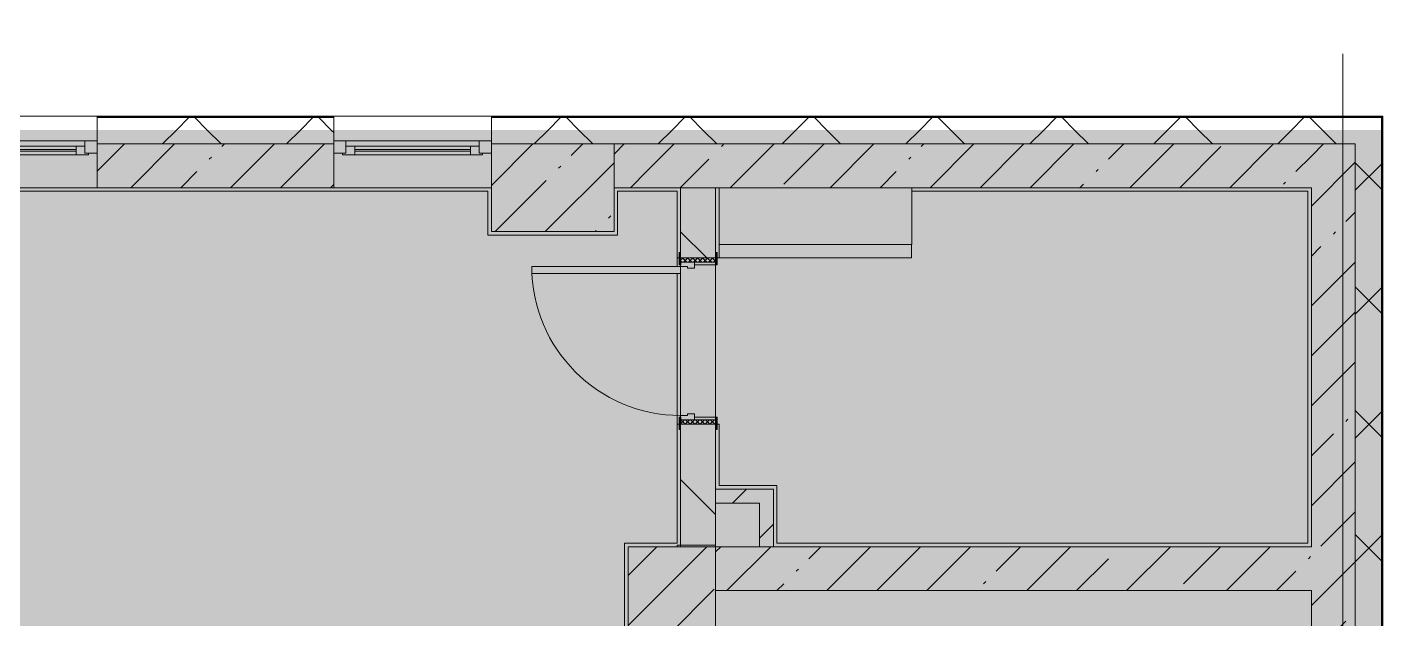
# Model space of a CAD drawing. Header units: millimetres. Extents: x 81773 to 282675, y -8553 to 29000.
# Drawn here: x 265303 to 273041, y 18689 to 22067 of the extents above; entities that cross this region are included whole.
import ezdxf

# ---------------------------------------------------------------- set-up
doc = ezdxf.new("R2010")
doc.units = ezdxf.units.MM
doc.layers.add('A-DETL-GENF-5', color=7, linetype='Continuous', lineweight=9, true_color=0xc0c0c0, transparency=0.4)
for name, color, linetype, lineweight, true_color in [('A-DOOR-3', 7, 'Continuous', 5, 0xb7b7b7), ('A-DOOR-4', 7, 'Continuous', 5, 0xe2e2e2), ('A-DOOR-5', 7, 'Continuous', 5, 0xaaaaaa), ('A-DOOR-FRAM-2', 7, 'Continuous', 5, 0xe2e2e2), ('A-DOOR-FRAM-3', 7, 'Continuous', 5, 0xb7b7b7), ('A-DOOR-FRAM-4', 7, 'Continuous', 5, 0xaaaaaa), ('A-FLOR-2', 7, 'Continuous', 5, 0xb7b7b7), ('A-GLAZ-2', 7, 'Continuous', 5, 0x737373), ('A-WALL-3', 7, 'Continuous', 5, 0x737373), ('A-WALL-4', 7, 'Continuous', 9, 0x737373), ('I-WALL-5', 7, 'Continuous', 5, 0x737373), ('S-COLS-3', 7, 'Continuous', 5, 0x737373)]:
    doc.layers.add(name, color=color, linetype=linetype, lineweight=lineweight, true_color=true_color)
for name, color, linetype, lineweight in [('A-WALL', 7, 'Continuous', 9), ('A-WALL-2', 7, 'Continuous', 5), ('I-WALL-4', 7, 'Continuous', 5), ('S-COLS-2', 7, 'Continuous', 5), ('Оси', 7, 'Continuous', 9)]:
    doc.layers.add(name, color=color, linetype=linetype, lineweight=lineweight)
pattern_1 = [(45, (147802.7, 0), (-285.1231, 285.1231), []), (45, (148087.8, 0), (-285.1231, 285.1231), [504.031, -100.806, 16.764, -84.042])]
pattern_2 = [(45, (147802.7, 0), (-353.5534, 353.5534), []), (135, (147802.7, 0), (-353.5534, -353.5534), [])]
pattern_3 = [(45, (147802.7, 0), (-176.7767, 176.7767), [])]

# ---------------------------------------------------------------- blocks, each defined once
blk = doc.blocks.new('120_Окно_СКБ_1Ст - 120_Окно_СКБ_1Ст 900х2500_h_ с форточкой-22876038-3_3_3_птичка')
at = {"layer": 'A-GLAZ-2'}
for p, q in [((-450, -127), (-450, -57)), ((-450, -57), (-380, -57)), ((450, -57), (-450, -57)), ((-380, -57), (-380, -127)), ((380, -127), (380, -57)), ((380, -57), (450, -57)), ((450, -57), (450, -127)), ((-380, -127), (-450, -127)), ((-450, -127), (-400, -127)), ((-380, -127), (-400, -127)), ((-400, -127), (-400, -137)), ((-400, -137), (400, -137)), ((400, -137), (-400, -137)), ((380, -87), (-380, -87)), ((-380, -87), (-380, -127)), ((-330, -137), (-330, -87)), ((-330, -107), (330, -107)), ((330, -117), (-330, -117)), ((330, -137), (330, -87)), ((380, -127), (380, -87)), ((450, -127), (380, -127)), ((400, -127), (380, -127)), ((400, -127), (450, -127)), ((400, -137), (400, -127))]:
    blk.add_line(p, q, dxfattribs=at)
blk = doc.blocks.new('110_Дверь_СКБ_1Ст_Внутренняя1 - Д-8 950x2100h_охрана-V160-3_3_3_птичка')
at = {"layer": 'A-DOOR-4'}
h = blk.add_hatch(color=256, dxfattribs=at)
h.paths.add_polyline_path([(-437.5, 100), (-437.5, 20), (-402.5, 20), (-402.5, 60), (-412.5, 60), (-414.9, 100)])
h.paths.add_polyline_path([(427.5, 60), (427.5, 20), (462.5, 20), (462.5, 100), (437.5, 100), (437.5, 60)])
at = {"layer": 'A-DOOR-5'}
h = blk.add_hatch(dxfattribs=at)
h.set_pattern_fill('FP_6', color=256, style=0, pattern_type=2)
h.set_pattern_definition([(135, (1826.41, 164.685), (-14.14214, -14.14214), []), (225, (1826.41, 164.685), (14.14214, -14.14214), [])])
h.paths.add_polyline_path([(462.5, -100), (487.5, -100), (487.5, 100), (462.5, 100)])
at = {"layer": 'A-DOOR-FRAM-2'}
for points in [[(397.5, 100), (437.5, 100), (437.5, 950), (397.5, 950), (397.5, 673.8)], [(-492.5, 100), (-422.5, 100), (-422.5, 108), (-492.5, 108)], [(447.5, 100), (517.5, 100), (517.5, 108), (447.5, 108)], [(-437.5, -100), (-422.5, -100), (-422.5, 20), (-437.5, 20)], [(447.5, -100), (462.5, -100), (462.5, 20), (447.5, 20)], [(-492.5, -108), (-422.5, -108), (-422.5, -100), (-492.5, -100)], [(447.5, -108), (517.5, -108), (517.5, -100), (447.5, -100)]]:
    blk.add_hatch(color=256, dxfattribs=at).paths.add_polyline_path(points)
at = {"layer": 'A-DOOR-FRAM-4'}
h = blk.add_hatch(dxfattribs=at)
h.set_pattern_fill('FP_7', color=256, style=0, pattern_type=2)
h.set_pattern_definition([(45, (-296.384, 164.685), (-14.1421, 14.1421), []), (135, (-296.384, 164.685), (-14.1421, -14.1421), [])])
h.paths.add_polyline_path([(-462.5, -100), (-437.5, -100), (-437.5, 100), (-462.5, 100)])
at = {"layer": 'A-DOOR-3'}
for p, q in [((437.5, 950), (397.5, 950)), ((397.5, 950), (397.5, 100)), ((437.5, 100), (437.5, 950)), ((397.5, 100), (437.5, 100))]:
    blk.add_line(p, q, dxfattribs=at)
blk.add_arc((437.5, 100), 850, 90, 180, dxfattribs=at)
at = {"layer": 'A-DOOR-FRAM-3'}
for p, q in [((-422.5, 108), (-492.5, 108)), ((-492.5, 108), (-492.5, 100)), ((-492.5, 100), (-422.5, 100)), ((-437.5, 100), (-462.5, 100)), ((-462.5, 100), (-462.5, -100)), ((-412.5, 100), (-437.5, 100)), ((-437.5, 100), (-437.5, 20)), ((-437.5, -100), (-437.5, 100)), ((-422.5, 100), (-437.5, 100)), ((-437.5, 100), (-437.5, 99)), ((-437.5, 99), (-422.5, 99)), ((-422.5, 100), (-422.5, 108)), ((-422.5, 99), (-422.5, 100)), ((-412.5, 60), (-412.5, 100)), ((437.5, 100), (437.5, 60)), ((462.5, 100), (437.5, 100)), ((517.5, 108), (447.5, 108)), ((447.5, 108), (447.5, 100)), ((462.5, 100), (447.5, 100)), ((447.5, 100), (447.5, 99)), ((447.5, 100), (517.5, 100)), ((447.5, 99), (462.5, 99)), ((462.5, 20), (462.5, 100)), ((487.5, 100), (462.5, 100)), ((462.5, 100), (462.5, -100)), ((462.5, 99), (462.5, 100)), ((487.5, -100), (487.5, 100)), ((517.5, 100), (517.5, 108)), ((-437.5, 20), (-402.5, 20)), ((-422.5, 20), (-437.5, 20)), ((-437.5, 20), (-437.5, -100)), ((-422.5, -100), (-422.5, 20)), ((-402.5, 60), (-412.5, 60)), ((-402.5, 20), (-402.5, 60)), ((437.5, 60), (427.5, 60)), ((427.5, 60), (427.5, 20)), ((427.5, 20), (462.5, 20)), ((462.5, 20), (447.5, 20)), ((447.5, 20), (447.5, -100)), ((462.5, -100), (462.5, 20)), ((-422.5, -100), (-492.5, -100)), ((-492.5, -100), (-492.5, -108)), ((-492.5, -108), (-422.5, -108)), ((-462.5, -100), (-437.5, -100)), ((-437.5, -100), (-422.5, -100)), ((-422.5, -108), (-422.5, -100)), ((447.5, -100), (462.5, -100)), ((517.5, -100), (447.5, -100)), ((447.5, -100), (447.5, -108)), ((447.5, -108), (517.5, -108)), ((462.5, -100), (487.5, -100)), ((517.5, -108), (517.5, -100))]:
    blk.add_line(p, q, dxfattribs=at)
blk = doc.blocks.new('120_Окно_СКБ_1Ст - 120_Окно_СКБ_1Ст 900х2500_h_ с форточкой-V148-3_3_3_птичка')
at = {"layer": 'A-GLAZ-2'}
for p, q in [((-450, -127), (-450, -57)), ((-450, -57), (-380, -57)), ((450, -57), (-450, -57)), ((-380, -57), (-380, -127)), ((380, -127), (380, -57)), ((380, -57), (450, -57)), ((450, -57), (450, -127)), ((-380, -127), (-450, -127)), ((-450, -127), (-400, -127)), ((-380, -127), (-400, -127)), ((-400, -127), (-400, -137)), ((-400, -137), (400, -137)), ((400, -137), (-400, -137)), ((380, -87), (-380, -87)), ((-380, -87), (-380, -127)), ((-330, -137), (-330, -87)), ((-330, -107), (330, -107)), ((330, -117), (-330, -117)), ((330, -137), (330, -87)), ((380, -127), (380, -87)), ((450, -127), (380, -127)), ((400, -127), (380, -127)), ((400, -127), (449.8, -127)), ((400, -137), (400, -127))]:
    blk.add_line(p, q, dxfattribs=at)
blk = doc.blocks.new('BSC_Колонна _Прямоугольная - 700х500-23282984-3_3_3_птичка')
at = {"layer": 'S-COLS-2'}
h = blk.add_hatch(dxfattribs=at)
h.set_pattern_fill('FP_117', color=256, style=0, pattern_type=2)
h.set_pattern_definition([(45, (-120500, -21150), (-285.1231, 285.1231), []), (45, (-120214.88, -21150), (-285.1231, 285.1231), [504.031, -100.806, 16.764, -84.042])])
h.paths.add_polyline_path([(-350, -250), (350, -250), (350, 250), (-350, 250), (-350, -118.9)])
at = {"layer": 'S-COLS-3'}
for p, q in [((350, 250), (-350, 250)), ((-350, 250), (-350, -250)), ((350, -250), (350, 250)), ((-350, -250), (350, -250))]:
    blk.add_line(p, q, dxfattribs=at)
blk = doc.blocks.new('BSC_Колонна _Прямоугольная - 500х500-V229-3_3_3_птичка')
at = {"layer": 'S-COLS-2'}
h = blk.add_hatch(dxfattribs=at)
h.set_pattern_fill('FP_146', color=256, style=0, pattern_type=2)
h.set_pattern_definition([(45, (-121180, -18850), (-285.1231, 285.1231), []), (45, (-120894.88, -18850), (-285.1231, 285.1231), [504.031, -100.806, 16.764, -84.042])])
h.paths.add_polyline_path([(-250, -250), (250, -250), (250, 250), (-250, 250), (-250, -185.8)])
at = {"layer": 'S-COLS-3'}
for p, q in [((250, 250), (-250, 250)), ((-250, 250), (-250, -250)), ((250, -250), (250, 250)), ((-250, -250), (250, -250))]:
    blk.add_line(p, q, dxfattribs=at)
blk = doc.blocks.new('Зашивка приборов отопления43 - Зашивка приборов отопления-33398518-3_3_3_птичка')
at = {"layer": 'A-WALL-3'}
for p, q in [((121290.8, 18994.6), (121290.8, 18669.6)), ((122390.8, 18669.6), (122390.8, 18994.6)), ((121290.8, 18669.6), (122390.8, 18669.6)), ((122389.3, 18669.6), (121290.8, 18669.6)), ((121290.8, 18669.6), (121290.8, 18594.6)), ((122389.3, 18594.6), (122389.3, 18669.6)), ((121290.8, 18594.6), (122389.3, 18594.6))]:
    blk.add_line(p, q, dxfattribs=at)

msp = doc.modelspace()

# ---------------------------------------------------------------- hatches: boundary and pattern name
at = {"layer": 'A-DETL-GENF-5'}
msp.add_hatch(color=256, dxfattribs=at).paths.add_polyline_path([(269518.6, -258), (273035.7, -258), (273035.7, 21479), (241135.7, 21479), (241135.7, 27379), (232372.7, 27379), (232372.7, 10208.3), (237012.7, 10208.3), (237012.7, -258), (268458.9, -258)])
at = {"layer": 'A-WALL-2'}
h = msp.add_hatch(dxfattribs=at)
h.set_pattern_fill('FP_84', color=256, style=0, pattern_type=2)
h.set_pattern_definition(pattern_2)
h.paths.add_polyline_path([(272882.7, 21400), (273032.7, 21400), (273032.7, 21479), (267952.9, 21479), (267952.9, 21400), (272632.7, 21400)])
h.paths.add_polyline_path([(267052.9, 21400), (267052.9, 21479), (265703.1, 21479), (265703.1, 21400), (266339.6, 21400)])
h.paths.add_polyline_path([(259052.7, 21400), (259052.7, 21479), (257753.1, 21479), (257753.1, 21400), (258852.7, 21400)])
h.paths.add_polyline_path([(241112.7, 21400), (241112.7, 21550), (241092.7, 21550), (241092.7, 21400), (241106.8, 21400)])
h.paths.add_polyline_path([(256853.1, 21400), (256853.1, 21479), (255553.1, 21479), (255553.1, 21400), (255742.8, 21400)])
h.paths.add_polyline_path([(261352.7, 21400), (262503.1, 21400), (262503.1, 21479), (261352.7, 21479)])
h.paths.add_polyline_path([(254653.1, 21400), (254653.1, 21479), (253352.9, 21479), (253352.9, 21400), (253852.7, 21400)])
h.paths.add_polyline_path([(263933.1, 21400), (264803.1, 21400), (264803.1, 21479), (263933.1, 21479)])
h.paths.add_polyline_path([(252452.9, 21400), (252452.9, 21479), (251252.7, 21479), (251252.7, 21400), (251504.2, 21400)])
h.paths.add_polyline_path([(248952.7, 21400), (248952.7, 21479), (244412.7, 21479), (244412.7, 21400), (248855, 21400)])
h = msp.add_hatch(dxfattribs=at)
h.set_pattern_fill('FP_84', color=256, style=0, pattern_type=2)
h.set_pattern_definition(pattern_2)
h.paths.add_polyline_path([(272961.7, 21479), (273032.7, 21479), (273032.7, 21550), (267952.9, 21550), (267952.9, 21479), (272843.4, 21479)])
h.paths.add_polyline_path([(244412.7, 21479), (248952.7, 21479), (248952.7, 21550), (244412.7, 21550)])
h.paths.add_polyline_path([(267052.9, 21479), (267052.9, 21550), (265703.1, 21550), (265703.1, 21479), (266342, 21479)])
h.paths.add_polyline_path([(264220.2, 21479), (264803.1, 21479), (264803.1, 21550), (263933.1, 21550), (263933.1, 21479)])
h.paths.add_polyline_path([(251252.7, 21479), (252452.9, 21479), (252452.9, 21550), (251252.7, 21550)])
h.paths.add_polyline_path([(262100.9, 21479), (262503.1, 21479), (262503.1, 21550), (261352.7, 21550), (261352.7, 21479), (261958.6, 21479)])
h.paths.add_polyline_path([(253352.9, 21479), (254653.1, 21479), (254653.1, 21550), (253352.9, 21550)])
h.paths.add_polyline_path([(258852.7, 21479), (259052.7, 21479), (259052.7, 21550), (257753.1, 21550), (257753.1, 21479), (258437.6, 21479)])
h.paths.add_polyline_path([(255742.8, 21479), (256853.1, 21479), (256853.1, 21550), (255553.1, 21550), (255553.1, 21479)])
h = msp.add_hatch(dxfattribs=at)
h.set_pattern_fill('FP_84', color=256, style=0, pattern_type=2)
h.set_pattern_definition(pattern_2)
h.paths.add_polyline_path([(273024, -250), (273032.7, -250), (273032.7, 7700), (272882.7, 7700), (272882.7, -250), (273008.2, -250)])
h.paths.add_polyline_path([(273032.7, 8900), (273032.7, 10820), (272882.7, 10820), (272882.7, 8900)])
h.paths.add_polyline_path([(273032.7, 13120), (273032.7, 21400), (272882.7, 21400), (272882.7, 13120)])
at = {"layer": 'I-WALL-4'}
h = msp.add_hatch(dxfattribs=at)
h.set_pattern_fill('FP_80', color=256, style=0, pattern_type=2)
h.set_pattern_definition(pattern_1)
h.paths.add_polyline_path([(257862.2, 21150), (258152.7, 21150), (258152.7, 21400), (257753.1, 21400), (257753.1, 21150)])
h.paths.add_polyline_path([(256853.1, 21150), (256853.1, 21400), (255553.1, 21400), (255553.1, 21150), (255742.8, 21150)])
h.paths.add_polyline_path([(268842.7, 21150), (268842.7, 21400), (268652.7, 21400), (268652.7, 21150)])
h.paths.add_polyline_path([(266339.6, 21150), (267052.9, 21150), (267052.9, 21400), (265703.1, 21400), (265703.1, 21150)])
h.paths.add_polyline_path([(259052.7, 21150), (259052.7, 21400), (258852.7, 21400), (258852.7, 21150)])
h.paths.add_polyline_path([(261352.7, 21150), (262503.1, 21150), (262503.1, 21400), (261352.7, 21400)])
h.paths.add_polyline_path([(264803.1, 21150), (264803.1, 21400), (263933.1, 21400), (263933.1, 21150), (264220.2, 21150)])
h.paths.add_polyline_path([(251252.7, 21150), (252452.9, 21150), (252452.9, 21400), (251252.7, 21400)])
h.paths.add_polyline_path([(248602.7, 21150), (248952.7, 21150), (248952.7, 21400), (248602.7, 21400)])
h.paths.add_polyline_path([(254653.1, 21150), (254653.1, 21400), (253852.7, 21400), (253852.7, 21150)])
h = msp.add_hatch(dxfattribs=at)
h.set_pattern_fill('FP_80', color=256, style=0, pattern_type=2)
h.set_pattern_definition(pattern_1)
h.paths.add_polyline_path([(272632.7, 21150), (272632.7, 21400), (268842.7, 21400), (268842.7, 21150), (270578.3, 21150)])
h = msp.add_hatch(dxfattribs=at)
h.set_pattern_fill('FP_80', color=256, style=0, pattern_type=2)
h.set_pattern_definition(pattern_1)
h.paths.add_polyline_path([(272632.7, 10600), (272882.7, 10600), (272882.7, 10820), (272632.7, 10820)])
h.paths.add_polyline_path([(272882.7, 13120), (272882.7, 21400), (272632.7, 21400), (272632.7, 13120)])
h = msp.add_hatch(dxfattribs=at)
h.set_pattern_fill('FP_83', color=256, style=0, pattern_type=2)
h.set_pattern_definition([(135, (147802.7, 0), (-353.5534, -353.5534), [])])
h.paths.add_polyline_path([(269232.7, 19100), (269232.7, 19800), (269032.7, 19800), (269032.7, 19100)])
h.paths.add_polyline_path([(269232.7, 20750), (269232.7, 21150), (269032.7, 21150), (269032.7, 20750)])
h = msp.add_hatch(dxfattribs=at)
h.set_pattern_fill('FP_85', color=256, style=0, pattern_type=2)
h.set_pattern_definition(pattern_3)
h.paths.add_polyline_path([(269562.7, 19350), (269562.7, 19430), (269232.7, 19430), (269232.7, 19350), (269518.6, 19350)])
h = msp.add_hatch(dxfattribs=at)
h.set_pattern_fill('FP_85', color=256, style=0, pattern_type=2)
h.set_pattern_definition(pattern_3)
h.paths.add_polyline_path([(269562.7, 19100), (269562.7, 19350), (269482.7, 19350), (269482.7, 19100), (269518.6, 19100)])
h = msp.add_hatch(dxfattribs=at)
h.set_pattern_fill('FP_80', color=256, style=0, pattern_type=2)
h.set_pattern_definition(pattern_1)
h.paths.add_polyline_path([(269232.7, 10380), (269232.7, 10825), (269012.7, 10825), (269012.7, 10380)])
h.paths.add_polyline_path([(269232.7, 12225), (269232.7, 13400), (269012.7, 13400), (269012.7, 12225), (269182.7, 12225)])
h.paths.add_polyline_path([(269232.7, 13900), (269232.7, 18600), (269012.7, 18600), (269012.7, 13900), (269024.7, 13900)])
h.paths.add_polyline_path([(269232.3, 19100), (269232.7, 19100), (269232.7, 19110), (269012.7, 19110), (269012.7, 19100)])
h = msp.add_hatch(dxfattribs=at)
h.set_pattern_fill('FP_80', color=256, style=0, pattern_type=2)
h.set_pattern_definition(pattern_1)
h.paths.add_polyline_path([(272632.7, 18850), (272632.7, 19100), (269232.7, 19100), (269232.7, 18850), (270578.3, 18850)])

# ---------------------------------------------------------------- linework, layer by layer
at = {"layer": 'A-FLOR-2'}
for p, q in [((267932.9, 21130), (263923.1, 21130)), ((267932.9, 20880), (267932.9, 21130)), ((269012.7, 21130), (268672.7, 21130)), ((268672.7, 21130), (268672.7, 20880)), ((269012.7, 21130), (269012.7, 20700)), ((272612.7, 21130), (270352.7, 21130)), ((272612.7, 19120), (272612.7, 21130)), ((268672.7, 20880), (267932.9, 20880)), ((269024.7, 20750), (269012.7, 20750)), ((269252.7, 20750), (269240.7, 20750)), ((269012.7, 20660), (269012.7, 19120)), ((269012.7, 19800), (269024.7, 19800)), ((269240.7, 19800), (269252.7, 19800)), ((269252.7, 19800), (269252.7, 19450)), ((269252.7, 19450), (269582.7, 19450)), ((269582.7, 19450), (269582.7, 19120)), ((268712.7, 18580), (268712.7, 19120)), ((268712.7, 19120), (269012.7, 19120)), ((269582.7, 19120), (272612.7, 19120))]:
    msp.add_line(p, q, dxfattribs=at)
at = {"layer": 'A-WALL'}
for p, q in [((267052.9, 21553), (265703.1, 21553)), ((267052.9, 21550), (265703.1, 21550)), ((273035.7, 21553), (267952.9, 21553)), ((273032.7, 21550), (267952.9, 21550))]:
    msp.add_line(p, q, dxfattribs=at)
at = {"layer": 'A-WALL-2'}
for p, q in [((273040.7, 21558), (264803.1, 21558)), ((273040.7, 7700), (273040.7, 21558))]:
    msp.add_line(p, q, dxfattribs=at)
at = {"layer": 'A-WALL-3'}
for p, q in [((265703.1, 21558), (265703.1, 21400)), ((267052.9, 21400), (267052.9, 21558)), ((267952.9, 21558), (267952.9, 21400)), ((272882.7, 21400), (272882.7, 21400))]:
    msp.add_line(p, q, dxfattribs=at)
at = {"layer": 'A-WALL-4'}
for p, q in [((273032.7, 13120), (273032.7, 21550)), ((273035.7, 13120), (273035.7, 21553)), ((267052.9, 21400), (265703.1, 21400)), ((268652.7, 21400), (272632.7, 21400)), ((272882.7, 21400), (272882.7, 13120)), ((272882.7, 13120), (272882.7, 21400)), ((269232.7, 21150), (269032.7, 21150)), ((269232.7, 19430), (269232.7, 19350)), ((269482.7, 19100), (269562.7, 19100))]:
    msp.add_line(p, q, dxfattribs=at)
at = {"layer": 'I-WALL-5'}
for p, q in [((265703.1, 21400), (265703.1, 21150)), ((267052.9, 21150), (267052.9, 21400)), ((272882.7, 21400), (272632.7, 21400)), ((263903.1, 21150), (267952.7, 21150)), ((268652.7, 21150), (269032.7, 21150)), ((269032.7, 21150), (269032.7, 20780)), ((269232.7, 20780), (269232.7, 21150)), ((269232.7, 21150), (272632.7, 21150)), ((272632.7, 21150), (272632.7, 19100)), ((269032.7, 19850), (269032.7, 20660)), ((269232.7, 20710), (269232.7, 19840)), ((269032.7, 19770), (269032.7, 19100)), ((269232.7, 19430), (269232.7, 19770)), ((269562.7, 19430), (269232.7, 19430)), ((269562.7, 19100), (269562.7, 19430)), ((269232.7, 19350), (269482.7, 19350)), ((269232.7, 19100), (269232.7, 19350)), ((269482.7, 19350), (269482.7, 19100)), ((269012.7, 19110), (269012.7, 19100)), ((269232.7, 19110), (269012.7, 19110)), ((269482.7, 19100), (269232.7, 19100)), ((272632.7, 19100), (269562.7, 19100)), ((269232.7, 18850), (272632.7, 18850)), ((272632.7, 18850), (272632.7, 10600))]:
    msp.add_line(p, q, dxfattribs=at)
at = {"layer": 'Оси'}
msp.add_line((272812.7, 10029.8), (272812.7, 21915.1), dxfattribs=at)

# ---------------------------------------------------------------- block references
at = {"layer": 'A-DOOR-3', "rotation": 89.99999999999987}
msp.add_blockref('110_Дверь_СКБ_1Ст_Внутренняя1 - Д-8 950x2100h_охрана-V160-3_3_3_птичка', (269132.7, 20262.5), dxfattribs=at)
at = {"layer": 'A-GLAZ-2'}
for name, p in [('120_Окно_СКБ_1Ст - 120_Окно_СКБ_1Ст 900х2500_h_ с форточкой-22876038-3_3_3_птичка', (265253.1, 21475)), ('120_Окно_СКБ_1Ст - 120_Окно_СКБ_1Ст 900х2500_h_ с форточкой-V148-3_3_3_птичка', (267502.9, 21475))]:
    msp.add_blockref(name, p, dxfattribs=at)
at = {"layer": 'A-WALL-3'}
msp.add_blockref('Зашивка приборов отопления43 - Зашивка приборов отопления-33398518-3_3_3_птичка', (147961.9, 2155.4), dxfattribs=at)
at = {"layer": 'S-COLS-3'}
for name, p in [('BSC_Колонна _Прямоугольная - 700х500-23282984-3_3_3_птичка', (268302.7, 21150)), ('BSC_Колонна _Прямоугольная - 500х500-V229-3_3_3_птичка', (268982.7, 18850))]:
    msp.add_blockref(name, p, dxfattribs=at)

doc.saveas('drawing.dxf')
